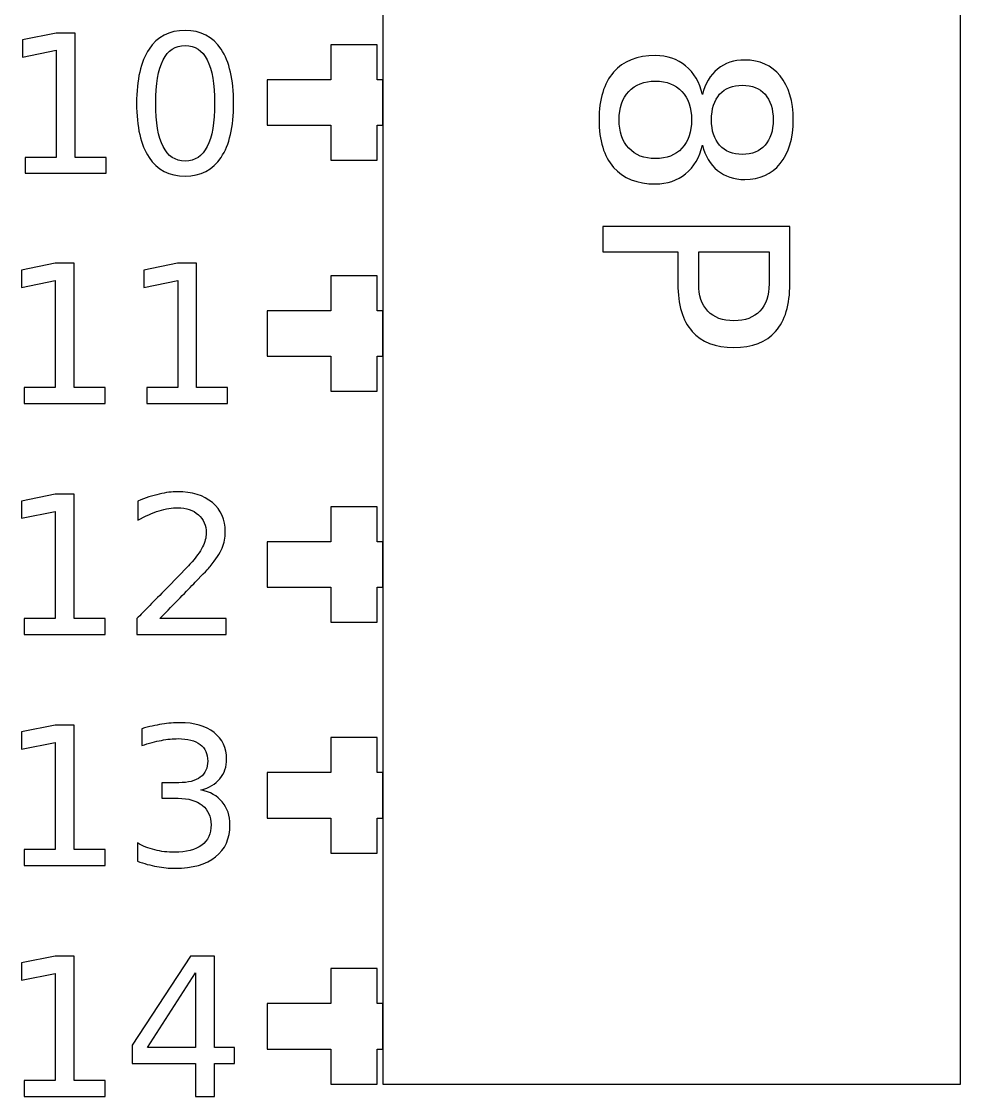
# Model space of a CAD drawing. Header units: centimetres. Extents: x -12.19 to -8.67, y -14.91 to -7.59.
# Drawn here: x -11.215 to -10.183, y -11.578 to -10.396 of the extents above; entities that cross this region are included whole.
import ezdxf

# ---------------------------------------------------------------- set-up
doc = ezdxf.new("R2010")
doc.units = ezdxf.units.CM
doc.header["$MEASUREMENT"] = 0
doc.layers.add('Layer 1', color=7, linetype='Continuous')

msp = doc.modelspace()

# ---------------------------------------------------------------- linework, layer by layer
at = {"layer": 'Layer 1', "color": 250, "lineweight": 25}
for points, knots in [([(-10.8175, -8.13542), (-10.8175, -8.13542), (-10.18251, -8.13542), (-10.18251, -8.13542), (-10.18251, -8.13542), (-10.18251, -8.13542), (-10.18251, -11.5644), (-10.18251, -11.5644), (-10.18251, -11.5644), (-10.18251, -11.5644), (-10.8175, -11.5644), (-10.8175, -11.5644), (-10.8175, -11.5644), (-10.8175, -11.5644), (-10.8175, -8.13542), (-10.8175, -8.13542)], [0, 0, 0, 0, 0.25, 0.25, 0.25, 0.25, 0.5, 0.5, 0.5, 0.5, 0.75, 0.75, 0.75, 0.75, 1, 1, 1, 1]), ([(-10.82385, -10.54842), (-10.82385, -10.54842), (-10.87465, -10.54842), (-10.87465, -10.54842), (-10.87465, -10.54842), (-10.87465, -10.54842), (-10.87465, -10.50992), (-10.87465, -10.50992), (-10.87465, -10.50992), (-10.87465, -10.50992), (-10.9445, -10.50992), (-10.9445, -10.50992), (-10.9445, -10.50992), (-10.9445, -10.50992), (-10.9445, -10.45992), (-10.9445, -10.45992), (-10.9445, -10.45992), (-10.9445, -10.45992), (-10.87465, -10.45992), (-10.87465, -10.45992), (-10.87465, -10.45992), (-10.87465, -10.45992), (-10.87465, -10.42142), (-10.87465, -10.42142), (-10.87465, -10.42142), (-10.87465, -10.42142), (-10.82385, -10.42142), (-10.82385, -10.42142), (-10.82385, -10.42142), (-10.82385, -10.42142), (-10.82385, -10.45992), (-10.82385, -10.45992), (-10.82385, -10.45992), (-10.82385, -10.45992), (-10.8175, -10.45992), (-10.8175, -10.45992), (-10.8175, -10.45992), (-10.8175, -10.45992), (-10.8175, -10.50992), (-10.8175, -10.50992), (-10.8175, -10.50992), (-10.8175, -10.50992), (-10.82385, -10.50992), (-10.82385, -10.50992), (-10.82385, -10.50992), (-10.82385, -10.50992), (-10.82385, -10.54842), (-10.82385, -10.54842)], [0, 0, 0, 0, 0.0833333, 0.0833333, 0.0833333, 0.0833333, 0.1666667, 0.1666667, 0.1666667, 0.1666667, 0.25, 0.25, 0.25, 0.25, 0.3333333, 0.3333333, 0.3333333, 0.3333333, 0.4166667, 0.4166667, 0.4166667, 0.4166667, 0.5, 0.5, 0.5, 0.5, 0.5833333, 0.5833333, 0.5833333, 0.5833333, 0.6666667, 0.6666667, 0.6666667, 0.6666667, 0.75, 0.75, 0.75, 0.75, 0.8333333, 0.8333333, 0.8333333, 0.8333333, 0.9166667, 0.9166667, 0.9166667, 0.9166667, 1, 1, 1, 1]), ([(-10.82385, -10.80242), (-10.82385, -10.80242), (-10.87465, -10.80242), (-10.87465, -10.80242), (-10.87465, -10.80242), (-10.87465, -10.80242), (-10.87465, -10.76392), (-10.87465, -10.76392), (-10.87465, -10.76392), (-10.87465, -10.76392), (-10.9445, -10.76392), (-10.9445, -10.76392), (-10.9445, -10.76392), (-10.9445, -10.76392), (-10.9445, -10.71392), (-10.9445, -10.71392), (-10.9445, -10.71392), (-10.9445, -10.71392), (-10.87465, -10.71392), (-10.87465, -10.71392), (-10.87465, -10.71392), (-10.87465, -10.71392), (-10.87465, -10.67542), (-10.87465, -10.67542), (-10.87465, -10.67542), (-10.87465, -10.67542), (-10.82385, -10.67542), (-10.82385, -10.67542), (-10.82385, -10.67542), (-10.82385, -10.67542), (-10.82385, -10.71392), (-10.82385, -10.71392), (-10.82385, -10.71392), (-10.82385, -10.71392), (-10.8175, -10.71392), (-10.8175, -10.71392), (-10.8175, -10.71392), (-10.8175, -10.71392), (-10.8175, -10.76392), (-10.8175, -10.76392), (-10.8175, -10.76392), (-10.8175, -10.76392), (-10.82385, -10.76392), (-10.82385, -10.76392), (-10.82385, -10.76392), (-10.82385, -10.76392), (-10.82385, -10.80242), (-10.82385, -10.80242)], [0, 0, 0, 0, 0.0833333, 0.0833333, 0.0833333, 0.0833333, 0.1666667, 0.1666667, 0.1666667, 0.1666667, 0.25, 0.25, 0.25, 0.25, 0.3333333, 0.3333333, 0.3333333, 0.3333333, 0.4166667, 0.4166667, 0.4166667, 0.4166667, 0.5, 0.5, 0.5, 0.5, 0.5833333, 0.5833333, 0.5833333, 0.5833333, 0.6666667, 0.6666667, 0.6666667, 0.6666667, 0.75, 0.75, 0.75, 0.75, 0.8333333, 0.8333333, 0.8333333, 0.8333333, 0.9166667, 0.9166667, 0.9166667, 0.9166667, 1, 1, 1, 1]), ([(-10.82385, -11.05642), (-10.82385, -11.05642), (-10.87465, -11.05642), (-10.87465, -11.05642), (-10.87465, -11.05642), (-10.87465, -11.05642), (-10.87465, -11.01792), (-10.87465, -11.01792), (-10.87465, -11.01792), (-10.87465, -11.01792), (-10.9445, -11.01792), (-10.9445, -11.01792), (-10.9445, -11.01792), (-10.9445, -11.01792), (-10.9445, -10.96792), (-10.9445, -10.96792), (-10.9445, -10.96792), (-10.9445, -10.96792), (-10.87465, -10.96792), (-10.87465, -10.96792), (-10.87465, -10.96792), (-10.87465, -10.96792), (-10.87465, -10.92942), (-10.87465, -10.92942), (-10.87465, -10.92942), (-10.87465, -10.92942), (-10.82385, -10.92942), (-10.82385, -10.92942), (-10.82385, -10.92942), (-10.82385, -10.92942), (-10.82385, -10.96792), (-10.82385, -10.96792), (-10.82385, -10.96792), (-10.82385, -10.96792), (-10.8175, -10.96792), (-10.8175, -10.96792), (-10.8175, -10.96792), (-10.8175, -10.96792), (-10.8175, -11.01792), (-10.8175, -11.01792), (-10.8175, -11.01792), (-10.8175, -11.01792), (-10.82385, -11.01792), (-10.82385, -11.01792), (-10.82385, -11.01792), (-10.82385, -11.01792), (-10.82385, -11.05642), (-10.82385, -11.05642)], [0, 0, 0, 0, 0.0833333, 0.0833333, 0.0833333, 0.0833333, 0.1666667, 0.1666667, 0.1666667, 0.1666667, 0.25, 0.25, 0.25, 0.25, 0.3333333, 0.3333333, 0.3333333, 0.3333333, 0.4166667, 0.4166667, 0.4166667, 0.4166667, 0.5, 0.5, 0.5, 0.5, 0.5833333, 0.5833333, 0.5833333, 0.5833333, 0.6666667, 0.6666667, 0.6666667, 0.6666667, 0.75, 0.75, 0.75, 0.75, 0.8333333, 0.8333333, 0.8333333, 0.8333333, 0.9166667, 0.9166667, 0.9166667, 0.9166667, 1, 1, 1, 1]), ([(-10.82385, -11.31042), (-10.82385, -11.31042), (-10.87465, -11.31042), (-10.87465, -11.31042), (-10.87465, -11.31042), (-10.87465, -11.31042), (-10.87465, -11.27192), (-10.87465, -11.27192), (-10.87465, -11.27192), (-10.87465, -11.27192), (-10.9445, -11.27192), (-10.9445, -11.27192), (-10.9445, -11.27192), (-10.9445, -11.27192), (-10.9445, -11.22192), (-10.9445, -11.22192), (-10.9445, -11.22192), (-10.9445, -11.22192), (-10.87465, -11.22192), (-10.87465, -11.22192), (-10.87465, -11.22192), (-10.87465, -11.22192), (-10.87465, -11.18342), (-10.87465, -11.18342), (-10.87465, -11.18342), (-10.87465, -11.18342), (-10.82385, -11.18342), (-10.82385, -11.18342), (-10.82385, -11.18342), (-10.82385, -11.18342), (-10.82385, -11.22192), (-10.82385, -11.22192), (-10.82385, -11.22192), (-10.82385, -11.22192), (-10.8175, -11.22192), (-10.8175, -11.22192), (-10.8175, -11.22192), (-10.8175, -11.22192), (-10.8175, -11.27192), (-10.8175, -11.27192), (-10.8175, -11.27192), (-10.8175, -11.27192), (-10.82385, -11.27192), (-10.82385, -11.27192), (-10.82385, -11.27192), (-10.82385, -11.27192), (-10.82385, -11.31042), (-10.82385, -11.31042)], [0, 0, 0, 0, 0.0833333, 0.0833333, 0.0833333, 0.0833333, 0.1666667, 0.1666667, 0.1666667, 0.1666667, 0.25, 0.25, 0.25, 0.25, 0.3333333, 0.3333333, 0.3333333, 0.3333333, 0.4166667, 0.4166667, 0.4166667, 0.4166667, 0.5, 0.5, 0.5, 0.5, 0.5833333, 0.5833333, 0.5833333, 0.5833333, 0.6666667, 0.6666667, 0.6666667, 0.6666667, 0.75, 0.75, 0.75, 0.75, 0.8333333, 0.8333333, 0.8333333, 0.8333333, 0.9166667, 0.9166667, 0.9166667, 0.9166667, 1, 1, 1, 1]), ([(-10.82385, -11.56442), (-10.82385, -11.56442), (-10.87465, -11.56442), (-10.87465, -11.56442), (-10.87465, -11.56442), (-10.87465, -11.56442), (-10.87465, -11.52592), (-10.87465, -11.52592), (-10.87465, -11.52592), (-10.87465, -11.52592), (-10.9445, -11.52592), (-10.9445, -11.52592), (-10.9445, -11.52592), (-10.9445, -11.52592), (-10.9445, -11.47592), (-10.9445, -11.47592), (-10.9445, -11.47592), (-10.9445, -11.47592), (-10.87465, -11.47592), (-10.87465, -11.47592), (-10.87465, -11.47592), (-10.87465, -11.47592), (-10.87465, -11.43742), (-10.87465, -11.43742), (-10.87465, -11.43742), (-10.87465, -11.43742), (-10.82385, -11.43742), (-10.82385, -11.43742), (-10.82385, -11.43742), (-10.82385, -11.43742), (-10.82385, -11.47592), (-10.82385, -11.47592), (-10.82385, -11.47592), (-10.82385, -11.47592), (-10.8175, -11.47592), (-10.8175, -11.47592), (-10.8175, -11.47592), (-10.8175, -11.47592), (-10.8175, -11.52592), (-10.8175, -11.52592), (-10.8175, -11.52592), (-10.8175, -11.52592), (-10.82385, -11.52592), (-10.82385, -11.52592), (-10.82385, -11.52592), (-10.82385, -11.52592), (-10.82385, -11.56442), (-10.82385, -11.56442)], [0, 0, 0, 0, 0.0833333, 0.0833333, 0.0833333, 0.0833333, 0.1666667, 0.1666667, 0.1666667, 0.1666667, 0.25, 0.25, 0.25, 0.25, 0.3333333, 0.3333333, 0.3333333, 0.3333333, 0.4166667, 0.4166667, 0.4166667, 0.4166667, 0.5, 0.5, 0.5, 0.5, 0.5833333, 0.5833333, 0.5833333, 0.5833333, 0.6666667, 0.6666667, 0.6666667, 0.6666667, 0.75, 0.75, 0.75, 0.75, 0.8333333, 0.8333333, 0.8333333, 0.8333333, 0.9166667, 0.9166667, 0.9166667, 0.9166667, 1, 1, 1, 1])]:
    msp.add_open_spline(points, degree=3, knots=knots, dxfattribs=at)
at = {"layer": 'Layer 1', "color": 250}
for points, knots in [([(-11.21048, -10.54526), (-11.21048, -10.54526), (-11.17638, -10.54526), (-11.17638, -10.54526), (-11.17638, -10.54526), (-11.17638, -10.54526), (-11.17638, -10.42754), (-11.17638, -10.42754), (-11.17638, -10.42754), (-11.17638, -10.42754), (-11.21348, -10.43499), (-11.21348, -10.43499), (-11.21348, -10.43499), (-11.21348, -10.43499), (-11.21348, -10.41597), (-11.21348, -10.41597), (-11.21348, -10.41597), (-11.21348, -10.41597), (-11.17659, -10.40853), (-11.17659, -10.40853), (-11.17659, -10.40853), (-11.17659, -10.40853), (-11.15571, -10.40853), (-11.15571, -10.40853), (-11.15571, -10.40853), (-11.15571, -10.40853), (-11.15571, -10.54526), (-11.15571, -10.54526), (-11.15571, -10.54526), (-11.15571, -10.54526), (-11.1216, -10.54526), (-11.1216, -10.54526), (-11.1216, -10.54526), (-11.1216, -10.54526), (-11.1216, -10.56283), (-11.1216, -10.56283), (-11.1216, -10.56283), (-11.1216, -10.56283), (-11.21048, -10.56283), (-11.21048, -10.56283), (-11.21048, -10.56283), (-11.21048, -10.56283), (-11.21048, -10.54526), (-11.21048, -10.54526)], [0, 0, 0, 0, 0.0909091, 0.0909091, 0.0909091, 0.0909091, 0.1818182, 0.1818182, 0.1818182, 0.1818182, 0.2727273, 0.2727273, 0.2727273, 0.2727273, 0.3636364, 0.3636364, 0.3636364, 0.3636364, 0.4545455, 0.4545455, 0.4545455, 0.4545455, 0.5454545, 0.5454545, 0.5454545, 0.5454545, 0.6363636, 0.6363636, 0.6363636, 0.6363636, 0.7272727, 0.7272727, 0.7272727, 0.7272727, 0.8181818, 0.8181818, 0.8181818, 0.8181818, 0.9090909, 0.9090909, 0.9090909, 0.9090909, 1, 1, 1, 1]), ([(-11.0348, -10.40574), (-11.01752, -10.40574), (-11.00432, -10.41259), (-10.99519, -10.42627), (-10.99519, -10.42627), (-10.98605, -10.43993), (-10.9815, -10.45979), (-10.9815, -10.48582), (-10.9815, -10.48582), (-10.9815, -10.51182), (-10.98605, -10.53165), (-10.99519, -10.5453), (-10.99519, -10.5453), (-11.00432, -10.55898), (-11.01752, -10.56583), (-11.0348, -10.56583), (-11.0348, -10.56583), (-11.05212, -10.56583), (-11.06531, -10.55898), (-11.07444, -10.5453), (-11.07444, -10.5453), (-11.08358, -10.53165), (-11.08813, -10.51182), (-11.08813, -10.48582), (-11.08813, -10.48582), (-11.08813, -10.45979), (-11.08358, -10.43993), (-11.07444, -10.42627), (-11.07444, -10.42627), (-11.06531, -10.41259), (-11.05212, -10.40574), (-11.0348, -10.40574)], [0, 0, 0, 0, 0.125, 0.125, 0.125, 0.125, 0.25, 0.25, 0.25, 0.25, 0.375, 0.375, 0.375, 0.375, 0.5, 0.5, 0.5, 0.5, 0.625, 0.625, 0.625, 0.625, 0.75, 0.75, 0.75, 0.75, 0.875, 0.875, 0.875, 0.875, 1, 1, 1, 1]), ([(-11.0348, -10.42229), (-11.04556, -10.42229), (-11.05364, -10.42758), (-11.05903, -10.43816), (-11.05903, -10.43816), (-11.06442, -10.44871), (-11.06714, -10.46462), (-11.06714, -10.48582), (-11.06714, -10.48582), (-11.06714, -10.50699), (-11.06442, -10.52286), (-11.05903, -10.53341), (-11.05903, -10.53341), (-11.05364, -10.54399), (-11.04556, -10.54928), (-11.0348, -10.54928), (-11.0348, -10.54928), (-11.02401, -10.54928), (-11.01589, -10.54399), (-11.0105, -10.53341), (-11.0105, -10.53341), (-11.0051, -10.52286), (-11.00238, -10.50699), (-11.00238, -10.48582), (-11.00238, -10.48582), (-11.00238, -10.46462), (-11.0051, -10.44871), (-11.0105, -10.43816), (-11.0105, -10.43816), (-11.01589, -10.42758), (-11.02401, -10.42229), (-11.0348, -10.42229)], [0, 0, 0, 0, 0.125, 0.125, 0.125, 0.125, 0.25, 0.25, 0.25, 0.25, 0.375, 0.375, 0.375, 0.375, 0.5, 0.5, 0.5, 0.5, 0.625, 0.625, 0.625, 0.625, 0.75, 0.75, 0.75, 0.75, 0.875, 0.875, 0.875, 0.875, 1, 1, 1, 1]), ([(-10.46626, -10.47615), (-10.46329, -10.4642), (-10.45774, -10.45489), (-10.44956, -10.44821), (-10.44956, -10.44821), (-10.44142, -10.44158), (-10.43145, -10.43824), (-10.41969, -10.43824), (-10.41969, -10.43824), (-10.40323, -10.43824), (-10.39025, -10.44407), (-10.3807, -10.45578), (-10.3807, -10.45578), (-10.37115, -10.46749), (-10.36635, -10.48358), (-10.36635, -10.50395), (-10.36635, -10.50395), (-10.36635, -10.52441), (-10.37115, -10.54049), (-10.3807, -10.55216), (-10.3807, -10.55216), (-10.39025, -10.56382), (-10.40323, -10.56965), (-10.41969, -10.56965), (-10.41969, -10.56965), (-10.43145, -10.56965), (-10.44142, -10.56631), (-10.44956, -10.55968), (-10.44956, -10.55968), (-10.45774, -10.553), (-10.46329, -10.54374), (-10.46626, -10.53188), (-10.46626, -10.53188), (-10.46936, -10.54534), (-10.47547, -10.55578), (-10.4846, -10.56326), (-10.4846, -10.56326), (-10.49368, -10.57074), (-10.50478, -10.5745), (-10.51795, -10.5745), (-10.51795, -10.5745), (-10.53784, -10.5745), (-10.55318, -10.56843), (-10.56381, -10.55625), (-10.56381, -10.55625), (-10.57448, -10.54407), (-10.5798, -10.52662), (-10.5798, -10.50395), (-10.5798, -10.50395), (-10.5798, -10.48127), (-10.57448, -10.46382), (-10.56381, -10.45164), (-10.56381, -10.45164), (-10.55318, -10.43946), (-10.53784, -10.43339), (-10.51795, -10.43339), (-10.51795, -10.43339), (-10.50478, -10.43339), (-10.49368, -10.43716), (-10.4846, -10.44468), (-10.4846, -10.44468), (-10.47547, -10.45225), (-10.46936, -10.4627), (-10.46626, -10.47615)], [0, 0, 0, 0, 0.0625, 0.0625, 0.0625, 0.0625, 0.125, 0.125, 0.125, 0.125, 0.1875, 0.1875, 0.1875, 0.1875, 0.25, 0.25, 0.25, 0.25, 0.3125, 0.3125, 0.3125, 0.3125, 0.375, 0.375, 0.375, 0.375, 0.4375, 0.4375, 0.4375, 0.4375, 0.5, 0.5, 0.5, 0.5, 0.5625, 0.5625, 0.5625, 0.5625, 0.625, 0.625, 0.625, 0.625, 0.6875, 0.6875, 0.6875, 0.6875, 0.75, 0.75, 0.75, 0.75, 0.8125, 0.8125, 0.8125, 0.8125, 0.875, 0.875, 0.875, 0.875, 0.9375, 0.9375, 0.9375, 0.9375, 1, 1, 1, 1]), ([(-10.47811, -10.50395), (-10.47811, -10.49073), (-10.48164, -10.48033), (-10.48874, -10.47276), (-10.48874, -10.47276), (-10.49579, -10.46519), (-10.50553, -10.46138), (-10.5179, -10.46138), (-10.5179, -10.46138), (-10.53032, -10.46138), (-10.54005, -10.46519), (-10.54711, -10.47276), (-10.54711, -10.47276), (-10.55421, -10.48033), (-10.55774, -10.49073), (-10.55774, -10.50395), (-10.55774, -10.50395), (-10.55774, -10.51716), (-10.55416, -10.5276), (-10.54706, -10.53522), (-10.54706, -10.53522), (-10.53996, -10.54284), (-10.53022, -10.54665), (-10.5179, -10.54665), (-10.5179, -10.54665), (-10.50553, -10.54665), (-10.49579, -10.54284), (-10.48874, -10.53527), (-10.48874, -10.53527), (-10.48164, -10.5277), (-10.47811, -10.51726), (-10.47811, -10.50395)], [0, 0, 0, 0, 0.125, 0.125, 0.125, 0.125, 0.25, 0.25, 0.25, 0.25, 0.375, 0.375, 0.375, 0.375, 0.5, 0.5, 0.5, 0.5, 0.625, 0.625, 0.625, 0.625, 0.75, 0.75, 0.75, 0.75, 0.875, 0.875, 0.875, 0.875, 1, 1, 1, 1]), ([(-10.42228, -10.46594), (-10.43295, -10.46594), (-10.44128, -10.46928), (-10.44725, -10.47591), (-10.44725, -10.47591), (-10.45323, -10.48259), (-10.45619, -10.4919), (-10.45619, -10.50395), (-10.45619, -10.50395), (-10.45619, -10.51589), (-10.45323, -10.52521), (-10.44725, -10.53198), (-10.44725, -10.53198), (-10.44128, -10.5387), (-10.43295, -10.54209), (-10.42228, -10.54209), (-10.42228, -10.54209), (-10.41165, -10.54209), (-10.40332, -10.5387), (-10.39735, -10.53198), (-10.39735, -10.53198), (-10.39138, -10.52521), (-10.38841, -10.51589), (-10.38841, -10.50395), (-10.38841, -10.50395), (-10.38841, -10.4919), (-10.39138, -10.48259), (-10.39735, -10.47591), (-10.39735, -10.47591), (-10.40332, -10.46928), (-10.41165, -10.46594), (-10.42228, -10.46594)], [0, 0, 0, 0, 0.125, 0.125, 0.125, 0.125, 0.25, 0.25, 0.25, 0.25, 0.375, 0.375, 0.375, 0.375, 0.5, 0.5, 0.5, 0.5, 0.625, 0.625, 0.625, 0.625, 0.75, 0.75, 0.75, 0.75, 0.875, 0.875, 0.875, 0.875, 1, 1, 1, 1]), ([(-10.37007, -10.62148), (-10.37007, -10.62148), (-10.37007, -10.68432), (-10.37007, -10.68432), (-10.37007, -10.68432), (-10.37007, -10.70737), (-10.37529, -10.72482), (-10.38568, -10.73663), (-10.38568, -10.73663), (-10.39613, -10.74843), (-10.41141, -10.75431), (-10.43154, -10.75431), (-10.43154, -10.75431), (-10.45182, -10.75431), (-10.46715, -10.74843), (-10.47754, -10.73663), (-10.47754, -10.73663), (-10.48794, -10.72482), (-10.49311, -10.70737), (-10.49311, -10.68432), (-10.49311, -10.68432), (-10.49311, -10.68432), (-10.49311, -10.64933), (-10.49311, -10.64933), (-10.49311, -10.64933), (-10.49311, -10.64933), (-10.5758, -10.64933), (-10.5758, -10.64933), (-10.5758, -10.64933), (-10.5758, -10.64933), (-10.5758, -10.62148), (-10.5758, -10.62148), (-10.5758, -10.62148), (-10.5758, -10.62148), (-10.37007, -10.62148), (-10.37007, -10.62148)], [0, 0, 0, 0, 0.1111111, 0.1111111, 0.1111111, 0.1111111, 0.2222222, 0.2222222, 0.2222222, 0.2222222, 0.3333333, 0.3333333, 0.3333333, 0.3333333, 0.4444444, 0.4444444, 0.4444444, 0.4444444, 0.5555556, 0.5555556, 0.5555556, 0.5555556, 0.6666667, 0.6666667, 0.6666667, 0.6666667, 0.7777778, 0.7777778, 0.7777778, 0.7777778, 0.8888889, 0.8888889, 0.8888889, 0.8888889, 1, 1, 1, 1]), ([(-10.39293, -10.64933), (-10.39293, -10.64933), (-10.47025, -10.64933), (-10.47025, -10.64933), (-10.47025, -10.64933), (-10.47025, -10.64933), (-10.47025, -10.68432), (-10.47025, -10.68432), (-10.47025, -10.68432), (-10.47025, -10.69726), (-10.46691, -10.70728), (-10.46019, -10.71433), (-10.46019, -10.71433), (-10.45346, -10.72143), (-10.44391, -10.72496), (-10.43154, -10.72496), (-10.43154, -10.72496), (-10.41922, -10.72496), (-10.40972, -10.72143), (-10.40299, -10.71433), (-10.40299, -10.71433), (-10.39627, -10.70728), (-10.39293, -10.69726), (-10.39293, -10.68432), (-10.39293, -10.68432), (-10.39293, -10.68432), (-10.39293, -10.64933), (-10.39293, -10.64933)], [0, 0, 0, 0, 0.1428571, 0.1428571, 0.1428571, 0.1428571, 0.2857143, 0.2857143, 0.2857143, 0.2857143, 0.4285714, 0.4285714, 0.4285714, 0.4285714, 0.5714286, 0.5714286, 0.5714286, 0.5714286, 0.7142857, 0.7142857, 0.7142857, 0.7142857, 0.8571429, 0.8571429, 0.8571429, 0.8571429, 1, 1, 1, 1]), ([(-11.21162, -10.79848), (-11.21162, -10.79848), (-11.17752, -10.79848), (-11.17752, -10.79848), (-11.17752, -10.79848), (-11.17752, -10.79848), (-11.17752, -10.68076), (-11.17752, -10.68076), (-11.17752, -10.68076), (-11.17752, -10.68076), (-11.21462, -10.68821), (-11.21462, -10.68821), (-11.21462, -10.68821), (-11.21462, -10.68821), (-11.21462, -10.66919), (-11.21462, -10.66919), (-11.21462, -10.66919), (-11.21462, -10.66919), (-11.17773, -10.66175), (-11.17773, -10.66175), (-11.17773, -10.66175), (-11.17773, -10.66175), (-11.15685, -10.66175), (-11.15685, -10.66175), (-11.15685, -10.66175), (-11.15685, -10.66175), (-11.15685, -10.79848), (-11.15685, -10.79848), (-11.15685, -10.79848), (-11.15685, -10.79848), (-11.12274, -10.79848), (-11.12274, -10.79848), (-11.12274, -10.79848), (-11.12274, -10.79848), (-11.12274, -10.81605), (-11.12274, -10.81605), (-11.12274, -10.81605), (-11.12274, -10.81605), (-11.21162, -10.81605), (-11.21162, -10.81605), (-11.21162, -10.81605), (-11.21162, -10.81605), (-11.21162, -10.79848), (-11.21162, -10.79848)], [0, 0, 0, 0, 0.0909091, 0.0909091, 0.0909091, 0.0909091, 0.1818182, 0.1818182, 0.1818182, 0.1818182, 0.2727273, 0.2727273, 0.2727273, 0.2727273, 0.3636364, 0.3636364, 0.3636364, 0.3636364, 0.4545455, 0.4545455, 0.4545455, 0.4545455, 0.5454545, 0.5454545, 0.5454545, 0.5454545, 0.6363636, 0.6363636, 0.6363636, 0.6363636, 0.7272727, 0.7272727, 0.7272727, 0.7272727, 0.8181818, 0.8181818, 0.8181818, 0.8181818, 0.9090909, 0.9090909, 0.9090909, 0.9090909, 1, 1, 1, 1]), ([(-11.07699, -10.79848), (-11.07699, -10.79848), (-11.04289, -10.79848), (-11.04289, -10.79848), (-11.04289, -10.79848), (-11.04289, -10.79848), (-11.04289, -10.68076), (-11.04289, -10.68076), (-11.04289, -10.68076), (-11.04289, -10.68076), (-11.07999, -10.68821), (-11.07999, -10.68821), (-11.07999, -10.68821), (-11.07999, -10.68821), (-11.07999, -10.66919), (-11.07999, -10.66919), (-11.07999, -10.66919), (-11.07999, -10.66919), (-11.0431, -10.66175), (-11.0431, -10.66175), (-11.0431, -10.66175), (-11.0431, -10.66175), (-11.02222, -10.66175), (-11.02222, -10.66175), (-11.02222, -10.66175), (-11.02222, -10.66175), (-11.02222, -10.79848), (-11.02222, -10.79848), (-11.02222, -10.79848), (-11.02222, -10.79848), (-10.98811, -10.79848), (-10.98811, -10.79848), (-10.98811, -10.79848), (-10.98811, -10.79848), (-10.98811, -10.81605), (-10.98811, -10.81605), (-10.98811, -10.81605), (-10.98811, -10.81605), (-11.07699, -10.81605), (-11.07699, -10.81605), (-11.07699, -10.81605), (-11.07699, -10.81605), (-11.07699, -10.79848), (-11.07699, -10.79848)], [0, 0, 0, 0, 0.0909091, 0.0909091, 0.0909091, 0.0909091, 0.1818182, 0.1818182, 0.1818182, 0.1818182, 0.2727273, 0.2727273, 0.2727273, 0.2727273, 0.3636364, 0.3636364, 0.3636364, 0.3636364, 0.4545455, 0.4545455, 0.4545455, 0.4545455, 0.5454545, 0.5454545, 0.5454545, 0.5454545, 0.6363636, 0.6363636, 0.6363636, 0.6363636, 0.7272727, 0.7272727, 0.7272727, 0.7272727, 0.8181818, 0.8181818, 0.8181818, 0.8181818, 0.9090909, 0.9090909, 0.9090909, 0.9090909, 1, 1, 1, 1]), ([(-11.21162, -11.05248), (-11.21162, -11.05248), (-11.17752, -11.05248), (-11.17752, -11.05248), (-11.17752, -11.05248), (-11.17752, -11.05248), (-11.17752, -10.93476), (-11.17752, -10.93476), (-11.17752, -10.93476), (-11.17752, -10.93476), (-11.21462, -10.94221), (-11.21462, -10.94221), (-11.21462, -10.94221), (-11.21462, -10.94221), (-11.21462, -10.92319), (-11.21462, -10.92319), (-11.21462, -10.92319), (-11.21462, -10.92319), (-11.17773, -10.91575), (-11.17773, -10.91575), (-11.17773, -10.91575), (-11.17773, -10.91575), (-11.15685, -10.91575), (-11.15685, -10.91575), (-11.15685, -10.91575), (-11.15685, -10.91575), (-11.15685, -11.05248), (-11.15685, -11.05248), (-11.15685, -11.05248), (-11.15685, -11.05248), (-11.12274, -11.05248), (-11.12274, -11.05248), (-11.12274, -11.05248), (-11.12274, -11.05248), (-11.12274, -11.07005), (-11.12274, -11.07005), (-11.12274, -11.07005), (-11.12274, -11.07005), (-11.21162, -11.07005), (-11.21162, -11.07005), (-11.21162, -11.07005), (-11.21162, -11.07005), (-11.21162, -11.05248), (-11.21162, -11.05248)], [0, 0, 0, 0, 0.0909091, 0.0909091, 0.0909091, 0.0909091, 0.1818182, 0.1818182, 0.1818182, 0.1818182, 0.2727273, 0.2727273, 0.2727273, 0.2727273, 0.3636364, 0.3636364, 0.3636364, 0.3636364, 0.4545455, 0.4545455, 0.4545455, 0.4545455, 0.5454545, 0.5454545, 0.5454545, 0.5454545, 0.6363636, 0.6363636, 0.6363636, 0.6363636, 0.7272727, 0.7272727, 0.7272727, 0.7272727, 0.8181818, 0.8181818, 0.8181818, 0.8181818, 0.9090909, 0.9090909, 0.9090909, 0.9090909, 1, 1, 1, 1]), ([(-11.06264, -11.05248), (-11.06264, -11.05248), (-10.9898, -11.05248), (-10.9898, -11.05248), (-10.9898, -11.05248), (-10.9898, -11.05248), (-10.9898, -11.07005), (-10.9898, -11.07005), (-10.9898, -11.07005), (-10.9898, -11.07005), (-11.08775, -11.07005), (-11.08775, -11.07005), (-11.08775, -11.07005), (-11.08775, -11.07005), (-11.08775, -11.05248), (-11.08775, -11.05248), (-11.08775, -11.05248), (-11.07982, -11.0443), (-11.06902, -11.03329), (-11.05538, -11.01946), (-11.05538, -11.01946), (-11.04169, -11.00563), (-11.03308, -10.99675), (-11.02959, -10.99276), (-11.02959, -10.99276), (-11.02289, -10.98524), (-11.01823, -10.9789), (-11.01559, -10.97367), (-11.01559, -10.97367), (-11.01294, -10.96849), (-11.0116, -10.96337), (-11.0116, -10.95833), (-11.0116, -10.95833), (-11.0116, -10.95014), (-11.01449, -10.94344), (-11.02024, -10.93829), (-11.02024, -10.93829), (-11.02599, -10.93311), (-11.03347, -10.93053), (-11.04272, -10.93053), (-11.04272, -10.93053), (-11.04924, -10.93053), (-11.05616, -10.93166), (-11.06341, -10.93395), (-11.06341, -10.93395), (-11.07068, -10.93621), (-11.07848, -10.93967), (-11.08673, -10.94429), (-11.08673, -10.94429), (-11.08673, -10.94429), (-11.08673, -10.92319), (-11.08673, -10.92319), (-11.08673, -10.92319), (-11.07833, -10.91981), (-11.07047, -10.91727), (-11.06317, -10.91554), (-11.06317, -10.91554), (-11.05587, -10.91381), (-11.04917, -10.91296), (-11.0431, -10.91296), (-11.0431, -10.91296), (-11.02712, -10.91296), (-11.01439, -10.91695), (-11.00486, -10.92496), (-11.00486, -10.92496), (-10.99537, -10.93293), (-10.99061, -10.94362), (-10.99061, -10.95699), (-10.99061, -10.95699), (-10.99061, -10.96334), (-10.99181, -10.96934), (-10.99417, -10.97501), (-10.99417, -10.97501), (-10.99654, -10.98069), (-11.00088, -10.9874), (-11.00716, -10.99512), (-11.00716, -10.99512), (-11.00888, -10.99713), (-11.01435, -11.00288), (-11.0236, -11.01244), (-11.0236, -11.01244), (-11.0328, -11.02197), (-11.04585, -11.03534), (-11.06264, -11.05248)], [0, 0, 0, 0, 0.047619, 0.047619, 0.047619, 0.047619, 0.0952381, 0.0952381, 0.0952381, 0.0952381, 0.1428571, 0.1428571, 0.1428571, 0.1428571, 0.1904762, 0.1904762, 0.1904762, 0.1904762, 0.2380952, 0.2380952, 0.2380952, 0.2380952, 0.2857143, 0.2857143, 0.2857143, 0.2857143, 0.3333333, 0.3333333, 0.3333333, 0.3333333, 0.3809524, 0.3809524, 0.3809524, 0.3809524, 0.4285714, 0.4285714, 0.4285714, 0.4285714, 0.4761905, 0.4761905, 0.4761905, 0.4761905, 0.5238095, 0.5238095, 0.5238095, 0.5238095, 0.5714286, 0.5714286, 0.5714286, 0.5714286, 0.6190476, 0.6190476, 0.6190476, 0.6190476, 0.6666667, 0.6666667, 0.6666667, 0.6666667, 0.7142857, 0.7142857, 0.7142857, 0.7142857, 0.7619048, 0.7619048, 0.7619048, 0.7619048, 0.8095238, 0.8095238, 0.8095238, 0.8095238, 0.8571429, 0.8571429, 0.8571429, 0.8571429, 0.9047619, 0.9047619, 0.9047619, 0.9047619, 0.952381, 0.952381, 0.952381, 0.952381, 1, 1, 1, 1]), ([(-11.21162, -11.30648), (-11.21162, -11.30648), (-11.17752, -11.30648), (-11.17752, -11.30648), (-11.17752, -11.30648), (-11.17752, -11.30648), (-11.17752, -11.18876), (-11.17752, -11.18876), (-11.17752, -11.18876), (-11.17752, -11.18876), (-11.21462, -11.19621), (-11.21462, -11.19621), (-11.21462, -11.19621), (-11.21462, -11.19621), (-11.21462, -11.17719), (-11.21462, -11.17719), (-11.21462, -11.17719), (-11.21462, -11.17719), (-11.17773, -11.16975), (-11.17773, -11.16975), (-11.17773, -11.16975), (-11.17773, -11.16975), (-11.15685, -11.16975), (-11.15685, -11.16975), (-11.15685, -11.16975), (-11.15685, -11.16975), (-11.15685, -11.30648), (-11.15685, -11.30648), (-11.15685, -11.30648), (-11.15685, -11.30648), (-11.12274, -11.30648), (-11.12274, -11.30648), (-11.12274, -11.30648), (-11.12274, -11.30648), (-11.12274, -11.32405), (-11.12274, -11.32405), (-11.12274, -11.32405), (-11.12274, -11.32405), (-11.21162, -11.32405), (-11.21162, -11.32405), (-11.21162, -11.32405), (-11.21162, -11.32405), (-11.21162, -11.30648), (-11.21162, -11.30648)], [0, 0, 0, 0, 0.0909091, 0.0909091, 0.0909091, 0.0909091, 0.1818182, 0.1818182, 0.1818182, 0.1818182, 0.2727273, 0.2727273, 0.2727273, 0.2727273, 0.3636364, 0.3636364, 0.3636364, 0.3636364, 0.4545455, 0.4545455, 0.4545455, 0.4545455, 0.5454545, 0.5454545, 0.5454545, 0.5454545, 0.6363636, 0.6363636, 0.6363636, 0.6363636, 0.7272727, 0.7272727, 0.7272727, 0.7272727, 0.8181818, 0.8181818, 0.8181818, 0.8181818, 0.9090909, 0.9090909, 0.9090909, 0.9090909, 1, 1, 1, 1]), ([(-11.01739, -11.24083), (-11.00737, -11.24298), (-10.99957, -11.24743), (-10.99396, -11.25417), (-10.99396, -11.25417), (-10.98835, -11.26094), (-10.98553, -11.26927), (-10.98553, -11.27918), (-10.98553, -11.27918), (-10.98553, -11.29442), (-10.99075, -11.3062), (-11.00123, -11.31453), (-11.00123, -11.31453), (-11.01171, -11.32289), (-11.02659, -11.32705), (-11.04589, -11.32705), (-11.04589, -11.32705), (-11.05238, -11.32705), (-11.05904, -11.32641), (-11.06588, -11.32514), (-11.06588, -11.32514), (-11.07273, -11.32387), (-11.07982, -11.32193), (-11.08712, -11.31939), (-11.08712, -11.31939), (-11.08712, -11.31939), (-11.08712, -11.29925), (-11.08712, -11.29925), (-11.08712, -11.29925), (-11.08133, -11.30264), (-11.07498, -11.30518), (-11.0681, -11.30691), (-11.0681, -11.30691), (-11.06123, -11.30863), (-11.05404, -11.30948), (-11.04653, -11.30948), (-11.04653, -11.30948), (-11.03344, -11.30948), (-11.02345, -11.30691), (-11.01658, -11.30172), (-11.01658, -11.30172), (-11.00973, -11.29657), (-11.00631, -11.28906), (-11.00631, -11.27918), (-11.00631, -11.27918), (-11.00631, -11.27011), (-11.00948, -11.26299), (-11.01587, -11.25784), (-11.01587, -11.25784), (-11.02225, -11.25272), (-11.03111, -11.25015), (-11.04247, -11.25015), (-11.04247, -11.25015), (-11.04247, -11.25015), (-11.06045, -11.25015), (-11.06045, -11.25015), (-11.06045, -11.25015), (-11.06045, -11.25015), (-11.06045, -11.233), (-11.06045, -11.233), (-11.06045, -11.233), (-11.06045, -11.233), (-11.04166, -11.233), (-11.04166, -11.233), (-11.04166, -11.233), (-11.03139, -11.233), (-11.02356, -11.23095), (-11.01809, -11.22686), (-11.01809, -11.22686), (-11.01266, -11.22274), (-11.00994, -11.21684), (-11.00994, -11.20912), (-11.00994, -11.20912), (-11.00994, -11.20122), (-11.01277, -11.19511), (-11.01837, -11.19088), (-11.01837, -11.19088), (-11.02398, -11.18665), (-11.03203, -11.18453), (-11.04247, -11.18453), (-11.04247, -11.18453), (-11.04822, -11.18453), (-11.05432, -11.18517), (-11.06087, -11.1864), (-11.06087, -11.1864), (-11.0674, -11.18764), (-11.0746, -11.18958), (-11.08246, -11.19219), (-11.08246, -11.19219), (-11.08246, -11.19219), (-11.08246, -11.1736), (-11.08246, -11.1736), (-11.08246, -11.1736), (-11.07452, -11.17137), (-11.06712, -11.16971), (-11.0602, -11.16862), (-11.0602, -11.16862), (-11.0533, -11.16753), (-11.04674, -11.16696), (-11.04063, -11.16696), (-11.04063, -11.16696), (-11.02479, -11.16696), (-11.01224, -11.17056), (-11.00299, -11.17776), (-11.00299, -11.17776), (-10.99379, -11.18495), (-10.98917, -11.19469), (-10.98917, -11.20697), (-10.98917, -11.20697), (-10.98917, -11.2155), (-10.9916, -11.2227), (-10.9965, -11.22859), (-10.9965, -11.22859), (-11.00141, -11.23448), (-11.00836, -11.23857), (-11.01739, -11.24083)], [0, 0, 0, 0, 0.0344828, 0.0344828, 0.0344828, 0.0344828, 0.0689655, 0.0689655, 0.0689655, 0.0689655, 0.1034483, 0.1034483, 0.1034483, 0.1034483, 0.137931, 0.137931, 0.137931, 0.137931, 0.1724138, 0.1724138, 0.1724138, 0.1724138, 0.2068966, 0.2068966, 0.2068966, 0.2068966, 0.2413793, 0.2413793, 0.2413793, 0.2413793, 0.2758621, 0.2758621, 0.2758621, 0.2758621, 0.3103448, 0.3103448, 0.3103448, 0.3103448, 0.3448276, 0.3448276, 0.3448276, 0.3448276, 0.3793103, 0.3793103, 0.3793103, 0.3793103, 0.4137931, 0.4137931, 0.4137931, 0.4137931, 0.4482759, 0.4482759, 0.4482759, 0.4482759, 0.4827586, 0.4827586, 0.4827586, 0.4827586, 0.5172414, 0.5172414, 0.5172414, 0.5172414, 0.5517241, 0.5517241, 0.5517241, 0.5517241, 0.5862069, 0.5862069, 0.5862069, 0.5862069, 0.6206897, 0.6206897, 0.6206897, 0.6206897, 0.6551724, 0.6551724, 0.6551724, 0.6551724, 0.6896552, 0.6896552, 0.6896552, 0.6896552, 0.7241379, 0.7241379, 0.7241379, 0.7241379, 0.7586207, 0.7586207, 0.7586207, 0.7586207, 0.7931034, 0.7931034, 0.7931034, 0.7931034, 0.8275862, 0.8275862, 0.8275862, 0.8275862, 0.862069, 0.862069, 0.862069, 0.862069, 0.8965517, 0.8965517, 0.8965517, 0.8965517, 0.9310345, 0.9310345, 0.9310345, 0.9310345, 0.9655172, 0.9655172, 0.9655172, 0.9655172, 1, 1, 1, 1]), ([(-11.21162, -11.56048), (-11.21162, -11.56048), (-11.17752, -11.56048), (-11.17752, -11.56048), (-11.17752, -11.56048), (-11.17752, -11.56048), (-11.17752, -11.44276), (-11.17752, -11.44276), (-11.17752, -11.44276), (-11.17752, -11.44276), (-11.21462, -11.45021), (-11.21462, -11.45021), (-11.21462, -11.45021), (-11.21462, -11.45021), (-11.21462, -11.43119), (-11.21462, -11.43119), (-11.21462, -11.43119), (-11.21462, -11.43119), (-11.17773, -11.42375), (-11.17773, -11.42375), (-11.17773, -11.42375), (-11.17773, -11.42375), (-11.15685, -11.42375), (-11.15685, -11.42375), (-11.15685, -11.42375), (-11.15685, -11.42375), (-11.15685, -11.56048), (-11.15685, -11.56048), (-11.15685, -11.56048), (-11.15685, -11.56048), (-11.12274, -11.56048), (-11.12274, -11.56048), (-11.12274, -11.56048), (-11.12274, -11.56048), (-11.12274, -11.57805), (-11.12274, -11.57805), (-11.12274, -11.57805), (-11.12274, -11.57805), (-11.21162, -11.57805), (-11.21162, -11.57805), (-11.21162, -11.57805), (-11.21162, -11.57805), (-11.21162, -11.56048), (-11.21162, -11.56048)], [0, 0, 0, 0, 0.0909091, 0.0909091, 0.0909091, 0.0909091, 0.1818182, 0.1818182, 0.1818182, 0.1818182, 0.2727273, 0.2727273, 0.2727273, 0.2727273, 0.3636364, 0.3636364, 0.3636364, 0.3636364, 0.4545455, 0.4545455, 0.4545455, 0.4545455, 0.5454545, 0.5454545, 0.5454545, 0.5454545, 0.6363636, 0.6363636, 0.6363636, 0.6363636, 0.7272727, 0.7272727, 0.7272727, 0.7272727, 0.8181818, 0.8181818, 0.8181818, 0.8181818, 0.9090909, 0.9090909, 0.9090909, 0.9090909, 1, 1, 1, 1]), ([(-11.02875, -11.42375), (-11.02875, -11.42375), (-11.0025, -11.42375), (-11.0025, -11.42375), (-11.0025, -11.42375), (-11.0025, -11.42375), (-11.0025, -11.52432), (-11.0025, -11.52432), (-11.0025, -11.52432), (-11.0025, -11.52432), (-10.98049, -11.52432), (-10.98049, -11.52432), (-10.98049, -11.52432), (-10.98049, -11.52432), (-10.98049, -11.54168), (-10.98049, -11.54168), (-10.98049, -11.54168), (-10.98049, -11.54168), (-11.0025, -11.54168), (-11.0025, -11.54168), (-11.0025, -11.54168), (-11.0025, -11.54168), (-11.0025, -11.57805), (-11.0025, -11.57805), (-11.0025, -11.57805), (-11.0025, -11.57805), (-11.02328, -11.57805), (-11.02328, -11.57805), (-11.02328, -11.57805), (-11.02328, -11.57805), (-11.02328, -11.54168), (-11.02328, -11.54168), (-11.02328, -11.54168), (-11.02328, -11.54168), (-11.0929, -11.54168), (-11.0929, -11.54168), (-11.0929, -11.54168), (-11.0929, -11.54168), (-11.0929, -11.52154), (-11.0929, -11.52154), (-11.0929, -11.52154), (-11.0929, -11.52154), (-11.02875, -11.42375), (-11.02875, -11.42375)], [0, 0, 0, 0, 0.0909091, 0.0909091, 0.0909091, 0.0909091, 0.1818182, 0.1818182, 0.1818182, 0.1818182, 0.2727273, 0.2727273, 0.2727273, 0.2727273, 0.3636364, 0.3636364, 0.3636364, 0.3636364, 0.4545455, 0.4545455, 0.4545455, 0.4545455, 0.5454545, 0.5454545, 0.5454545, 0.5454545, 0.6363636, 0.6363636, 0.6363636, 0.6363636, 0.7272727, 0.7272727, 0.7272727, 0.7272727, 0.8181818, 0.8181818, 0.8181818, 0.8181818, 0.9090909, 0.9090909, 0.9090909, 0.9090909, 1, 1, 1, 1]), ([(-11.02328, -11.44195), (-11.02328, -11.44195), (-11.07597, -11.52432), (-11.07597, -11.52432), (-11.07597, -11.52432), (-11.07597, -11.52432), (-11.02328, -11.52432), (-11.02328, -11.52432), (-11.02328, -11.52432), (-11.02328, -11.52432), (-11.02328, -11.44195), (-11.02328, -11.44195)], [0, 0, 0, 0, 0.3333333, 0.3333333, 0.3333333, 0.3333333, 0.6666667, 0.6666667, 0.6666667, 0.6666667, 1, 1, 1, 1])]:
    msp.add_open_spline(points, degree=3, knots=knots, dxfattribs=at)

doc.saveas('drawing.dxf')
